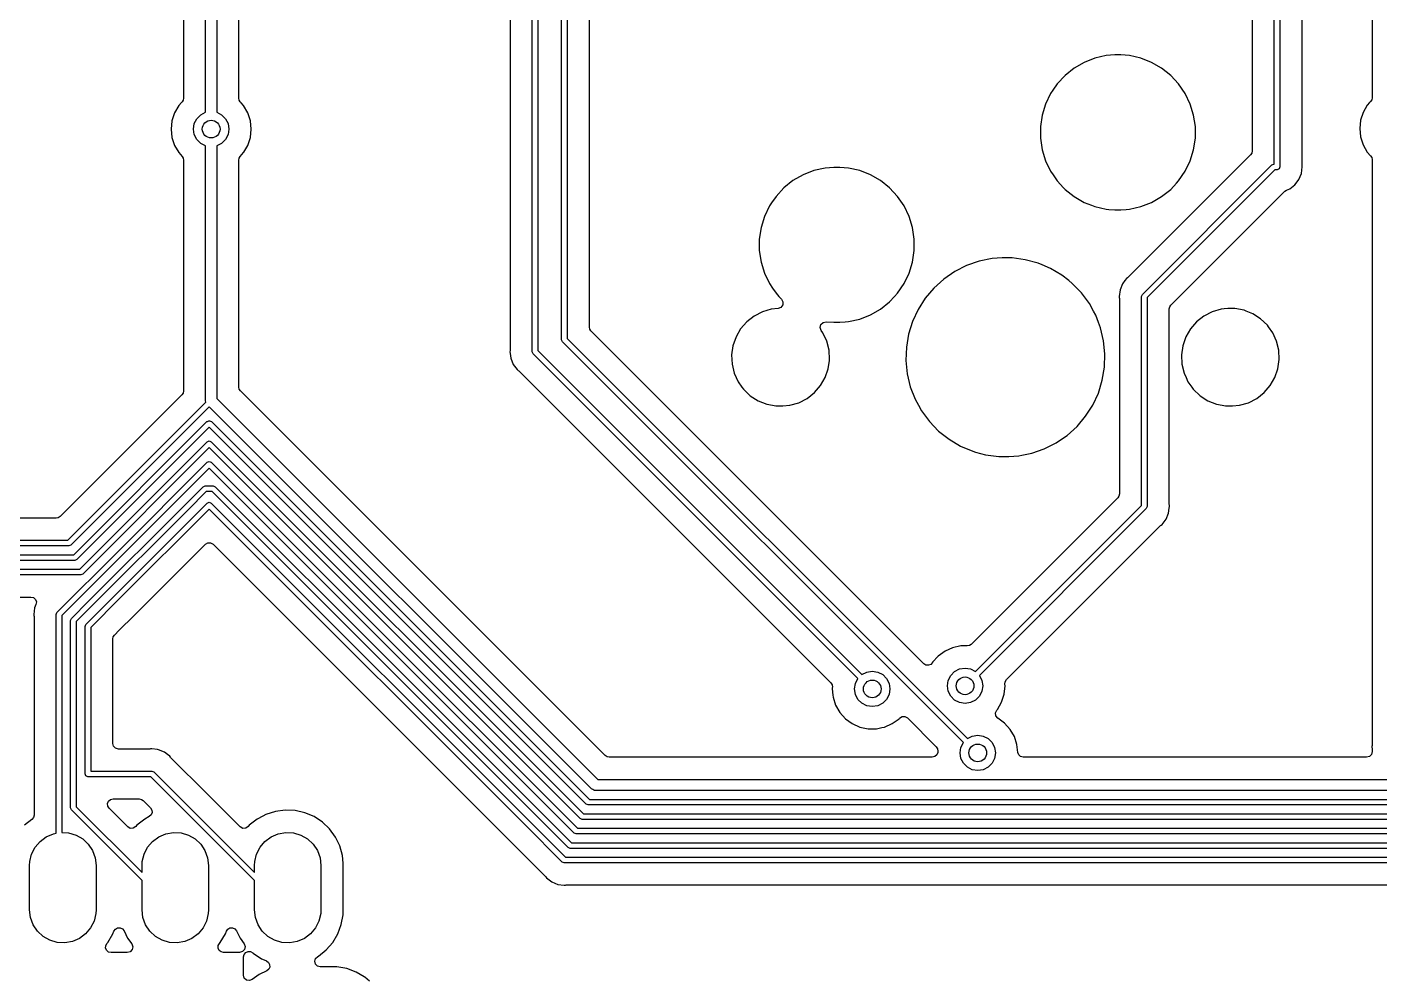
# Model space of a CAD drawing. Extents: x 30 to 259, y -142 to -25.
# Drawn here: x 45.76 to 76.32, y -105.77 to -84.21 of the extents above; entities that cross this region are included whole.
import ezdxf

# ---------------------------------------------------------------- set-up
doc = ezdxf.new("R2010")
doc.units = 0
doc.layers.add('BLACK', color=7, linetype='CONTINUOUS')

msp = doc.modelspace()

# ---------------------------------------------------------------- linework, layer by layer
at = {"layer": 'BLACK', "linetype": 'CONTINUOUS'}
for p, q in [((49.795, -86.1403), (49.795, -67.8097)), ((50.045, -67.8097), (50.045, -86.1403)), ((49.2945, -68.1287), (49.2945, -85.8213)), ((50.5455, -85.8213), (50.5455, -68.1287)), ((76.1445, -68.3587), (76.1445, -85.8113)), ((73.436, -77.8951), (73.436, -87.015)), ((73.9365, -87.3115), (73.9365, -77.85)), ((74.0635, -77.8763), (74.0635, -87.375)), ((74.564, -87.3299), (74.564, -78.135)), ((57.8365, -91.2785), (57.8365, -79.4824)), ((57.9635, -79.4824), (57.9635, -91.2522)), ((58.464, -86.7262), (58.464, -79.859)), ((57.173, -91.5526), (57.173, -83.3628)), ((57.3, -83.3365), (57.3, -91.5263)), ((56.6725, -83.525), (56.6725, -91.5075)), ((69.8851, -84.9176), (69.6409, -85.0134)), ((70.1409, -84.8592), (69.8851, -84.9176)), ((70.337, -84.8445), (70.1409, -84.8592)), ((70.468, -84.8445), (70.337, -84.8445)), ((70.337, -84.8445), (70.337, -84.8445)), ((70.6641, -84.8592), (70.468, -84.8445)), ((70.468, -84.8445), (70.468, -84.8445)), ((70.9199, -84.9176), (70.6641, -84.8592)), ((71.1641, -85.0134), (70.9199, -84.9176)), ((69.4136, -85.1446), (69.2085, -85.3082)), ((69.6409, -85.0134), (69.4136, -85.1446)), ((71.3914, -85.1446), (71.1641, -85.0134)), ((71.5965, -85.3082), (71.3914, -85.1446)), ((71.3914, -85.1446), (71.3914, -85.1446)), ((69.0301, -85.5005), (68.9357, -85.6389)), ((69.2085, -85.3082), (69.0301, -85.5005)), ((71.7749, -85.5005), (71.5965, -85.3082)), ((71.5965, -85.3082), (71.5965, -85.3082)), ((71.5965, -85.3082), (71.5965, -85.3082)), ((71.9227, -85.7173), (71.7749, -85.5005)), ((71.7749, -85.5005), (71.7749, -85.5005)), ((71.7749, -85.5005), (71.7749, -85.5005)), ((49.2863, -85.8658), (49.2627, -85.9043)), ((49.2945, -85.8213), (49.2863, -85.8658)), ((50.5537, -85.8658), (50.5455, -85.8213)), ((50.5773, -85.9043), (50.5537, -85.8658)), ((68.8823, -85.7173), (68.7684, -85.9537)), ((68.9357, -85.6389), (68.8823, -85.7173)), ((72.0366, -85.9537), (71.9227, -85.7173)), ((76.1363, -85.8558), (76.1127, -85.8943)), ((76.1445, -85.8113), (76.1363, -85.8558)), ((49.0928, -86.1517), (49.0343, -86.3317)), ((49.1875, -85.9878), (49.0928, -86.1517)), ((49.247, -85.9217), (49.1875, -85.9878)), ((49.2627, -85.9043), (49.247, -85.9217)), ((49.6849, -86.1964), (49.795, -86.1403)), ((50.045, -86.1403), (50.1551, -86.1964)), ((50.5995, -85.9289), (50.5773, -85.9043)), ((50.6525, -85.9878), (50.5995, -85.9289)), ((50.7472, -86.1517), (50.6525, -85.9878)), ((50.8057, -86.3317), (50.7472, -86.1517)), ((50.7472, -86.1517), (50.7472, -86.1517)), ((68.7684, -85.9537), (68.6911, -86.2044)), ((72.1139, -86.2044), (72.0366, -85.9537)), ((75.9428, -86.1417), (75.8843, -86.3217)), ((76.0375, -85.9778), (75.9428, -86.1417)), ((76.088, -85.9217), (76.0375, -85.9778)), ((76.1127, -85.8943), (76.088, -85.9217)), ((49.0343, -86.3317), (49.0145, -86.52)), ((49.52, -86.52), (49.5396, -86.3964)), ((49.5396, -86.3964), (49.5964, -86.2849)), ((49.5964, -86.2849), (49.6849, -86.1964)), ((50.1551, -86.1964), (50.2436, -86.2849)), ((50.2436, -86.2849), (50.3004, -86.3964)), ((50.3004, -86.3964), (50.32, -86.52)), ((50.8255, -86.52), (50.8057, -86.3317)), ((68.6911, -86.2044), (68.652, -86.4638)), ((68.652, -86.4638), (68.652, -86.7262)), ((72.153, -86.4638), (72.1139, -86.2044)), ((72.153, -86.7262), (72.153, -86.4638)), ((75.8843, -86.3217), (75.8645, -86.51)), ((49.0145, -86.52), (49.0343, -86.7083)), ((49.0343, -86.7083), (49.0928, -86.8883)), ((49.5396, -86.6436), (49.52, -86.52)), ((49.5964, -86.7551), (49.5396, -86.6436)), ((49.6849, -86.8436), (49.5964, -86.7551)), ((50.2436, -86.7551), (50.1551, -86.8436)), ((50.3004, -86.6436), (50.2436, -86.7551)), ((50.32, -86.52), (50.3004, -86.6436)), ((50.7751, -86.8023), (50.8057, -86.7083)), ((50.8057, -86.7083), (50.8255, -86.52)), ((58.464, -90.9935), (58.464, -86.7262)), ((68.652, -86.7262), (68.6911, -86.9856)), ((72.1139, -86.9856), (72.153, -86.7262)), ((75.8645, -86.51), (75.8843, -86.6983)), ((75.8843, -86.6983), (75.9428, -86.8783)), ((49.0928, -86.8883), (49.1875, -87.0522)), ((49.1875, -87.0522), (49.1875, -87.0522)), ((49.1875, -87.0522), (49.2627, -87.1357)), ((49.795, -86.8997), (49.6849, -86.8436)), ((49.795, -92.66), (49.795, -86.8997)), ((50.1551, -86.8436), (50.045, -86.8997)), ((50.045, -86.8997), (50.045, -92.6082)), ((50.5773, -87.1357), (50.6525, -87.0522)), ((50.6525, -87.0522), (50.6583, -87.0422)), ((50.6583, -87.0422), (50.7472, -86.8883)), ((50.7472, -86.8883), (50.7751, -86.8023)), ((68.6911, -86.9856), (68.7684, -87.2363)), ((72.0366, -87.2363), (72.1139, -86.9856)), ((73.4266, -87.0625), (73.3997, -87.1027)), ((73.436, -87.015), (73.4266, -87.0625)), ((75.9428, -86.8783), (76.0375, -87.0422)), ((76.0375, -87.0422), (76.0375, -87.0422)), ((76.0375, -87.0422), (76.1127, -87.1257)), ((49.2627, -87.1357), (49.2863, -87.1742)), ((49.2863, -87.1742), (49.2945, -87.2187)), ((49.2945, -87.2187), (49.2945, -92.4365)), ((50.5455, -87.2187), (50.5537, -87.1742)), ((50.5455, -92.3495), (50.5455, -87.2187)), ((50.5537, -87.1742), (50.5773, -87.1357)), ((63.7909, -87.3992), (63.5351, -87.4576)), ((63.987, -87.3845), (63.7909, -87.3992)), ((64.118, -87.3845), (63.987, -87.3845)), ((63.987, -87.3845), (63.987, -87.3845)), ((64.3141, -87.3992), (64.118, -87.3845)), ((64.118, -87.3845), (64.118, -87.3845)), ((64.5699, -87.4576), (64.3141, -87.3992)), ((68.7684, -87.2363), (68.8823, -87.4727)), ((73.3997, -87.1027), (70.6331, -89.8693)), ((70.9551, -90.2551), (73.8801, -87.3301)), ((71.9227, -87.4727), (72.0366, -87.2363)), ((73.8801, -87.3301), (73.925, -87.3115)), ((73.925, -87.3115), (73.9365, -87.3115)), ((74.0635, -87.375), (74.0449, -87.4199)), ((74.5495, -87.5222), (74.5689, -87.375)), ((74.5651, -87.3461), (74.564, -87.3299)), ((74.5689, -87.375), (74.5651, -87.3461)), ((76.1127, -87.1257), (76.1363, -87.1642)), ((76.1363, -87.1642), (76.1445, -87.2087)), ((76.1445, -87.2087), (76.1445, -100.447)), ((63.0636, -87.6846), (62.8585, -87.8482)), ((63.2909, -87.5534), (63.0636, -87.6846)), ((63.5351, -87.4576), (63.2909, -87.5534)), ((64.8141, -87.5534), (64.5699, -87.4576)), ((65.0414, -87.6846), (64.8141, -87.5534)), ((65.2465, -87.8482), (65.0414, -87.6846)), ((65.0414, -87.6846), (65.0414, -87.6846)), ((68.8823, -87.4727), (68.9373, -87.5534)), ((68.9373, -87.5534), (69.0301, -87.6895)), ((69.0301, -87.6895), (69.1773, -87.8482)), ((73.9513, -87.4385), (71.0635, -90.3263)), ((71.7268, -87.7413), (71.7749, -87.6895)), ((71.7749, -87.6895), (71.9227, -87.4727)), ((71.7749, -87.6895), (71.7749, -87.6895)), ((71.7749, -87.6895), (71.7749, -87.6895)), ((74, -87.4385), (73.9513, -87.4385)), ((74.0449, -87.4199), (74, -87.4385)), ((74.4298, -87.7413), (74.4927, -87.6594)), ((74.4927, -87.6594), (74.5495, -87.5222)), ((62.8585, -87.8482), (62.6801, -88.0405)), ((65.4249, -88.0405), (65.2465, -87.8482)), ((65.2465, -87.8482), (65.2465, -87.8482)), ((65.2465, -87.8482), (65.2465, -87.8482)), ((69.1773, -87.8482), (69.2085, -87.8818)), ((69.2085, -87.8818), (69.4136, -88.0454)), ((71.3914, -88.0454), (71.5965, -87.8818)), ((71.5965, -87.8818), (71.7268, -87.7413)), ((72.2283, -89.8693), (74.174, -87.9236)), ((74.174, -87.9236), (74.2142, -87.8967)), ((74.2142, -87.8967), (74.2844, -87.8677)), ((74.2844, -87.8677), (74.4022, -87.7772)), ((74.4022, -87.7772), (74.4298, -87.7413)), ((62.5323, -88.2573), (62.4184, -88.4937)), ((62.5796, -88.1879), (62.5323, -88.2573)), ((62.6801, -88.0405), (62.5796, -88.1879)), ((65.5727, -88.2573), (65.4249, -88.0405)), ((65.4249, -88.0405), (65.4249, -88.0405)), ((65.4249, -88.0405), (65.4249, -88.0405)), ((65.6866, -88.4937), (65.5727, -88.2573)), ((69.4136, -88.0454), (69.6409, -88.1766)), ((69.6409, -88.1766), (69.809, -88.2426)), ((69.809, -88.2426), (69.8465, -88.2573)), ((69.8465, -88.2573), (69.8851, -88.2724)), ((69.8851, -88.2724), (70.1409, -88.3308)), ((70.6641, -88.3308), (70.9199, -88.2724)), ((70.9199, -88.2724), (71.1641, -88.1766)), ((71.1641, -88.1766), (71.3914, -88.0454)), ((62.4184, -88.4937), (62.3411, -88.7444)), ((65.7639, -88.7444), (65.6866, -88.4937)), ((70.1409, -88.3308), (70.1969, -88.335)), ((70.1969, -88.335), (70.337, -88.3455)), ((70.337, -88.3455), (70.337, -88.3455)), ((70.337, -88.3455), (70.468, -88.3455)), ((70.468, -88.3455), (70.5906, -88.3363)), ((70.468, -88.3455), (70.468, -88.3455)), ((70.5906, -88.3363), (70.6641, -88.3308)), ((62.3411, -88.7444), (62.302, -89.0038)), ((65.803, -89.0038), (65.7639, -88.7444)), ((62.302, -89.0038), (62.302, -89.2662)), ((65.803, -89.2662), (65.803, -89.0038)), ((62.302, -89.2662), (62.3411, -89.5256)), ((62.3411, -89.5256), (62.4184, -89.7763)), ((65.6866, -89.7763), (65.7639, -89.5256)), ((65.7639, -89.5256), (65.803, -89.2662)), ((67.2682, -89.5055), (66.9843, -89.6041)), ((67.5627, -89.4456), (67.2682, -89.5055)), ((67.7875, -89.4306), (67.5627, -89.4456)), ((68.0127, -89.4306), (67.7875, -89.4306)), ((67.7875, -89.4306), (67.7875, -89.4306)), ((68.3106, -89.4707), (68.0127, -89.4306)), ((68.6004, -89.55), (68.3106, -89.4707)), ((68.3106, -89.4707), (68.3106, -89.4707)), ((68.3106, -89.4707), (68.3106, -89.4707)), ((62.4184, -89.7763), (62.5323, -90.0127)), ((65.5727, -90.0127), (65.6866, -89.7763)), ((66.7162, -89.7396), (66.4684, -89.9097)), ((66.9843, -89.6041), (66.7162, -89.7396)), ((68.6959, -89.5906), (68.6004, -89.55)), ((68.877, -89.6673), (68.6959, -89.5906)), ((69.0063, -89.7439), (68.877, -89.6673)), ((69.1356, -89.8205), (69.0063, -89.7439)), ((69.2914, -89.9436), (69.1356, -89.8205)), ((62.5323, -90.0127), (62.5994, -90.1112)), ((62.5994, -90.1112), (62.6801, -90.2295)), ((65.4249, -90.2295), (65.5727, -90.0127)), ((66.2456, -90.1112), (66.0516, -90.3407)), ((66.4684, -89.9097), (66.2456, -90.1112)), ((69.3714, -90.0067), (69.2914, -89.9436)), ((69.5803, -90.2227), (69.3714, -90.0067)), ((70.4505, -90.1528), (70.4311, -90.3)), ((70.5073, -90.0156), (70.4505, -90.1528)), ((70.5626, -89.9436), (70.5073, -90.0156)), ((70.5977, -89.8978), (70.5626, -89.9436)), ((70.5626, -89.9436), (70.5626, -89.9436)), ((70.6209, -89.88), (70.5977, -89.8978)), ((70.6331, -89.8693), (70.6209, -89.88)), ((71.6003, -90.4973), (72.2283, -89.8693)), ((62.6801, -90.2295), (62.7455, -90.3)), ((62.7455, -90.3), (62.8068, -90.366)), ((62.8068, -90.366), (62.8376, -90.4267)), ((62.8376, -90.4267), (62.8318, -90.4945)), ((65.0414, -90.5854), (65.2465, -90.4218)), ((65.2465, -90.4218), (65.3595, -90.3)), ((65.3595, -90.3), (65.4249, -90.2295)), ((65.4249, -90.2295), (65.4249, -90.2295)), ((65.4249, -90.2295), (65.4249, -90.2295)), ((66.0516, -90.3407), (65.8899, -90.594)), ((69.7585, -90.4646), (69.5803, -90.2227)), ((70.4311, -90.3), (70.4349, -90.3289)), ((70.4349, -90.3289), (70.436, -90.3451)), ((70.436, -90.3451), (70.436, -94.765)), ((70.9365, -90.3), (70.9551, -90.2551)), ((70.9365, -95.0237), (70.9365, -90.3)), ((70.9551, -90.2551), (70.9551, -90.2551)), ((71.0635, -90.3263), (71.0635, -95.05)), ((62.1843, -90.7442), (62.019, -90.8743)), ((62.3713, -90.6478), (62.1843, -90.7442)), ((62.5731, -90.5886), (62.3713, -90.6478)), ((62.7277, -90.5738), (62.5731, -90.5886)), ((62.791, -90.549), (62.7277, -90.5738)), ((62.8318, -90.4945), (62.791, -90.549)), ((64.5699, -90.8124), (64.8141, -90.7166)), ((64.8141, -90.7166), (65.0414, -90.5854)), ((65.8899, -90.594), (65.7634, -90.8665)), ((69.8529, -90.6369), (69.7585, -90.4646)), ((69.9029, -90.7281), (69.8529, -90.6369)), ((69.964, -90.8868), (69.9029, -90.7281)), ((71.564, -90.585), (71.5734, -90.5375)), ((71.564, -91.6224), (71.564, -90.585)), ((71.5734, -90.5375), (71.6003, -90.4973)), ((72.3443, -90.7442), (72.179, -90.8743)), ((72.5313, -90.6478), (72.3443, -90.7442)), ((72.7331, -90.5886), (72.5313, -90.6478)), ((72.8029, -90.5819), (72.7331, -90.5886)), ((72.89, -90.5736), (72.8029, -90.5819)), ((73.0477, -90.5736), (72.89, -90.5736)), ((73.2542, -90.6134), (73.0477, -90.5736)), ((73.0477, -90.5736), (73.0477, -90.5736)), ((73.3031, -90.633), (73.2542, -90.6134)), ((73.2542, -90.6134), (73.2542, -90.6134)), ((73.2542, -90.6134), (73.2542, -90.6134)), ((73.4495, -90.6916), (73.3031, -90.633)), ((73.6264, -90.8053), (73.4495, -90.6916)), ((58.4734, -91.041), (58.464, -90.9935)), ((58.5003, -91.0812), (58.4734, -91.041)), ((61.8812, -91.0332), (61.7761, -91.2154)), ((62.019, -90.8743), (61.8812, -91.0332)), ((63.6796, -91.0026), (63.6954, -90.9352)), ((63.7024, -91.068), (63.6796, -91.0026)), ((63.6954, -90.9352), (63.7449, -90.8868)), ((63.7407, -91.1218), (63.7024, -91.068)), ((63.7449, -90.8868), (63.8127, -90.8724)), ((63.8127, -90.8724), (63.987, -90.8855)), ((63.987, -90.8855), (63.987, -90.8855)), ((63.987, -90.8855), (64.118, -90.8855)), ((64.118, -90.8855), (64.2406, -90.8763)), ((64.118, -90.8855), (64.118, -90.8855)), ((64.2406, -90.8763), (64.3141, -90.8708)), ((64.3141, -90.8708), (64.5699, -90.8124)), ((65.7634, -90.8665), (65.6744, -91.1535)), ((70.0109, -91.0086), (69.964, -90.8868)), ((70.0806, -91.3009), (70.0109, -91.0086)), ((72.0412, -91.0332), (71.9361, -91.2154)), ((72.179, -90.8743), (72.0412, -91.0332)), ((73.7787, -90.9505), (73.6264, -90.8053)), ((73.6264, -90.8053), (73.6264, -90.8053)), ((73.6264, -90.8053), (73.6264, -90.8053)), ((73.8067, -90.9898), (73.7787, -90.9505)), ((73.9007, -91.1218), (73.8067, -90.9898)), ((57.8551, -91.3234), (57.8365, -91.2785)), ((66.913, -100.381), (57.8551, -91.3234)), ((57.9635, -91.2522), (67.0028, -100.291)), ((59.0415, -91.6224), (58.5003, -91.0812)), ((61.7761, -91.2154), (61.7073, -91.4142)), ((63.8281, -91.3131), (63.7407, -91.1218)), ((63.7407, -91.1218), (63.7407, -91.1218)), ((63.7407, -91.1218), (63.7407, -91.1218)), ((63.8776, -91.5175), (63.8281, -91.3131)), ((65.6744, -91.1535), (65.6244, -91.4498)), ((70.1107, -91.5998), (70.0806, -91.3009)), ((71.9361, -91.2154), (71.8673, -91.4142)), ((73.9881, -91.3131), (73.9007, -91.1218)), ((73.9007, -91.1218), (73.9007, -91.1218)), ((73.9007, -91.1218), (73.9007, -91.1218)), ((74.0376, -91.5175), (73.9881, -91.3131)), ((56.6714, -91.5237), (56.6676, -91.5526)), ((56.6676, -91.5526), (56.6725, -91.5896)), ((56.6725, -91.5075), (56.6714, -91.5237)), ((56.6725, -91.5896), (56.687, -91.6999)), ((57.1916, -91.5975), (57.173, -91.5526)), ((64.5304, -98.9363), (57.1916, -91.5975)), ((57.3, -91.5263), (64.6202, -98.8465)), ((66.0188, -98.5997), (59.0415, -91.6224)), ((61.7073, -91.4142), (61.6773, -91.6224)), ((61.6773, -91.6224), (61.6874, -91.8325)), ((61.6773, -91.6224), (61.6773, -91.6224)), ((63.8877, -91.7276), (63.8776, -91.5175)), ((65.6244, -91.4498), (65.6143, -91.7502)), ((70.1006, -91.9002), (70.1107, -91.5998)), ((71.564, -95.0049), (71.564, -91.6224)), ((71.8673, -91.4142), (71.8373, -91.6224)), ((71.8373, -91.6224), (71.8474, -91.8325)), ((71.8373, -91.6224), (71.8373, -91.6224)), ((74.0477, -91.7276), (74.0376, -91.5175)), ((56.687, -91.6999), (56.7438, -91.8371)), ((56.7438, -91.8371), (56.8342, -91.9549)), ((56.8342, -91.9549), (56.8574, -91.9726)), ((56.8574, -91.9726), (56.8696, -91.9833)), ((56.8696, -91.9833), (60.3943, -95.5081)), ((61.6874, -91.8325), (61.7369, -92.0369)), ((63.7889, -92.1346), (63.8577, -91.9358)), ((63.8577, -91.9358), (63.8844, -91.7502)), ((63.8844, -91.7502), (63.8877, -91.7276)), ((65.6143, -91.7502), (65.6444, -92.0491)), ((70.0506, -92.1965), (70.1006, -91.9002)), ((71.8474, -91.8325), (71.8969, -92.0369)), ((73.9489, -92.1346), (74.0177, -91.9358)), ((74.0177, -91.9358), (74.0477, -91.7276)), ((61.7369, -92.0369), (61.7816, -92.1346)), ((61.7816, -92.1346), (61.8243, -92.2282)), ((61.8243, -92.2282), (61.9107, -92.3495)), ((63.6838, -92.3168), (63.7889, -92.1346)), ((65.6444, -92.0491), (65.7141, -92.3414)), ((69.9616, -92.4835), (70.0506, -92.1965)), ((71.8969, -92.0369), (71.9416, -92.1346)), ((71.9416, -92.1346), (71.9843, -92.2282)), ((71.9843, -92.2282), (72.0707, -92.3495)), ((73.8438, -92.3168), (73.9489, -92.1346)), ((49.2582, -92.5242), (46.5077, -95.2747)), ((49.2851, -92.484), (49.2582, -92.5242)), ((49.2945, -92.4365), (49.2851, -92.484)), ((50.5549, -92.397), (50.5455, -92.3495)), ((50.5818, -92.4372), (50.5549, -92.397)), ((58.8228, -100.678), (50.5818, -92.4372)), ((61.9107, -92.3495), (61.9463, -92.3995)), ((61.9463, -92.3995), (62.0986, -92.5447)), ((62.0986, -92.5447), (62.0986, -92.5447)), ((62.0986, -92.5447), (62.0986, -92.5447)), ((62.0986, -92.5447), (62.2755, -92.6584)), ((63.3807, -92.6058), (63.546, -92.4757)), ((63.546, -92.4757), (63.6838, -92.3168)), ((65.7141, -92.3414), (65.8221, -92.6219)), ((69.8351, -92.756), (69.9616, -92.4835)), ((72.0707, -92.3495), (72.1063, -92.3995)), ((72.1063, -92.3995), (72.2586, -92.5447)), ((72.2586, -92.5447), (72.2586, -92.5447)), ((72.2586, -92.5447), (72.2586, -92.5447)), ((72.2586, -92.5447), (72.4355, -92.6584)), ((73.5407, -92.6058), (73.706, -92.4757)), ((73.706, -92.4757), (73.8438, -92.3168)), ((46.6787, -95.8115), (49.803, -92.6872)), ((49.8765, -92.7933), (46.7499, -95.9199)), ((49.803, -92.6872), (49.795, -92.66)), ((58.5116, -101.428), (49.8765, -92.7933)), ((50.045, -92.6082), (58.6518, -101.215)), ((62.2755, -92.6584), (62.2755, -92.6584)), ((62.2755, -92.6584), (62.4708, -92.7366)), ((62.4708, -92.7366), (62.5996, -92.7614)), ((62.5996, -92.7614), (62.6773, -92.7764)), ((62.6773, -92.7764), (62.6773, -92.7764)), ((62.6773, -92.7764), (62.835, -92.7764)), ((62.835, -92.7764), (62.9919, -92.7614)), ((62.835, -92.7764), (62.835, -92.7764)), ((62.9919, -92.7614), (63.1937, -92.7022)), ((63.1937, -92.7022), (63.3807, -92.6058)), ((65.8221, -92.6219), (65.8985, -92.7614)), ((65.8985, -92.7614), (65.9665, -92.8854)), ((65.9665, -92.8854), (66.1447, -93.1273)), ((69.6734, -93.0093), (69.8351, -92.756)), ((72.4355, -92.6584), (72.4355, -92.6584)), ((72.4355, -92.6584), (72.6308, -92.7366)), ((72.6308, -92.7366), (72.7596, -92.7614)), ((72.7596, -92.7614), (72.8373, -92.7764)), ((72.8373, -92.7764), (72.8373, -92.7764)), ((72.8373, -92.7764), (72.995, -92.7764)), ((72.995, -92.7764), (73.1519, -92.7614)), ((72.995, -92.7764), (72.995, -92.7764)), ((73.1519, -92.7614), (73.3537, -92.7022)), ((73.3537, -92.7022), (73.5407, -92.6058)), ((46.8141, -96.1385), (49.8225, -93.1301)), ((49.8225, -93.1301), (49.8357, -93.1247)), ((49.8357, -93.1247), (49.8674, -93.1115)), ((49.8674, -93.1115), (49.8856, -93.1115)), ((49.8856, -93.1115), (49.9305, -93.1301)), ((49.9305, -93.1301), (58.4654, -101.665)), ((66.1447, -93.1273), (66.3536, -93.3433)), ((69.4794, -93.2388), (69.6734, -93.0093)), ((49.8765, -93.2557), (46.8853, -96.2469)), ((58.3942, -101.773), (49.8765, -93.2557)), ((66.3536, -93.3433), (66.5894, -93.5295)), ((69.1267, -93.5295), (69.2566, -93.4403)), ((69.2566, -93.4403), (69.4794, -93.2388)), ((46.9496, -96.4655), (49.8316, -93.5835)), ((49.8765, -93.7182), (47.0208, -96.5739)), ((49.8316, -93.5835), (49.8765, -93.5649)), ((49.8765, -93.5649), (49.9214, -93.5835)), ((58.2587, -102.1), (49.8765, -93.7182)), ((49.9214, -93.5835), (58.3299, -101.992)), ((66.5894, -93.5295), (66.848, -93.6827)), ((66.848, -93.6827), (67.1246, -93.8)), ((67.1246, -93.8), (67.1246, -93.8)), ((67.1246, -93.8), (67.1246, -93.8)), ((67.1246, -93.8), (67.1885, -93.8175)), ((67.1885, -93.8175), (67.4144, -93.8793)), ((68.4568, -93.8445), (68.7407, -93.7459)), ((68.7407, -93.7459), (68.8747, -93.6782)), ((68.8747, -93.6782), (69.0088, -93.6104)), ((69.0088, -93.6104), (69.1267, -93.5295)), ((47.8088, -96.0688), (49.8316, -94.0459)), ((49.8316, -94.0459), (49.8765, -94.0273)), ((49.8316, -94.0459), (49.8316, -94.0459)), ((49.8765, -94.0273), (49.9214, -94.0459)), ((49.9214, -94.0459), (53.3757, -97.5003)), ((67.4144, -93.8793), (67.7123, -93.9194)), ((67.7123, -93.9194), (67.9375, -93.9194)), ((67.9375, -93.9194), (68.1623, -93.9044)), ((67.9375, -93.9194), (67.9375, -93.9194)), ((68.1623, -93.9044), (68.2359, -93.8894)), ((68.2359, -93.8894), (68.4568, -93.8445)), ((49.8765, -94.1806), (47.8986, -96.1586)), ((53.2859, -97.5901), (49.8765, -94.1806)), ((49.31, -95.03), (49.7391, -94.6009)), ((49.8103, -94.7093), (49.3998, -95.1198)), ((49.7391, -94.6009), (49.784, -94.5823)), ((49.784, -94.5823), (49.969, -94.5823)), ((49.9427, -94.7093), (49.8103, -94.7093)), ((54.0707, -98.8373), (49.9427, -94.7093)), ((49.969, -94.5823), (50.0139, -94.6009)), ((50.0139, -94.6009), (54.1605, -98.7475)), ((47.151, -97.189), (49.31, -95.03)), ((47.7632, -97.0392), (49.8316, -94.9708)), ((49.31, -95.03), (49.31, -95.03)), ((49.8316, -94.9708), (49.8448, -94.9654)), ((49.8448, -94.9654), (49.8765, -94.9522)), ((49.8765, -94.9522), (49.9214, -94.9708)), ((49.9214, -94.9708), (50.5003, -95.5497)), ((70.3997, -94.8527), (67.0892, -98.1632)), ((67.1842, -98.776), (70.9365, -95.0237)), ((70.4266, -94.8125), (70.3997, -94.8527)), ((70.436, -94.765), (70.4266, -94.8125)), ((71.5651, -95.0211), (71.564, -95.0049)), ((71.5689, -95.05), (71.5651, -95.0211)), ((46.42, -95.311), (40.8451, -95.311)), ((46.4675, -95.3016), (46.42, -95.311)), ((46.5077, -95.2747), (46.4675, -95.3016)), ((49.3998, -95.1198), (47.2408, -97.2788)), ((49.8765, -95.1055), (47.853, -97.129)), ((50.4105, -95.6395), (49.8765, -95.1055)), ((71.0449, -95.0949), (67.274, -98.8658)), ((71.0635, -95.05), (71.0449, -95.0949)), ((71.4022, -95.4522), (71.4927, -95.3344)), ((71.4927, -95.3344), (71.5495, -95.1972)), ((71.5495, -95.1972), (71.564, -95.087)), ((71.564, -95.087), (71.5689, -95.05)), ((57.0145, -102.244), (50.4105, -95.6395)), ((50.5003, -95.5497), (57.1043, -102.154)), ((60.3943, -95.5081), (63.9174, -99.0312)), ((67.887, -98.9606), (71.3669, -95.4807)), ((71.3669, -95.4807), (71.3791, -95.47)), ((71.3791, -95.47), (71.4022, -95.4522)), ((40.8, -95.8115), (46.6787, -95.8115)), ((46.705, -95.9385), (40.8263, -95.9385)), ((46.7499, -95.9199), (46.705, -95.9385)), ((48.5772, -97.1127), (49.7888, -95.901)), ((49.7888, -95.901), (49.8444, -95.8689)), ((49.8444, -95.8689), (49.9086, -95.8689)), ((49.9086, -95.8689), (49.9642, -95.901)), ((49.9642, -95.901), (50.0304, -95.9673)), ((40.9354, -96.1385), (46.8141, -96.1385)), ((46.8404, -96.2655), (40.9618, -96.2655)), ((46.4371, -97.4404), (47.8088, -96.0688)), ((47.8986, -96.1586), (46.5455, -97.5116)), ((46.8853, -96.2469), (46.8404, -96.2655)), ((47.8088, -96.0688), (47.8088, -96.0688)), ((50.0304, -95.9673), (56.6296, -102.566)), ((41.0709, -96.4655), (46.9496, -96.4655)), ((46.9759, -96.5925), (41.0972, -96.5925)), ((47.0208, -96.5739), (46.9759, -96.5925)), ((41.3559, -97.093), (45.8485, -97.093)), ((45.8485, -97.093), (45.9069, -97.1076)), ((45.9069, -97.1076), (45.9516, -97.1481)), ((45.9516, -97.1481), (45.9719, -97.2048)), ((47.0911, -97.7113), (47.7632, -97.0392)), ((47.853, -97.129), (47.1995, -97.7825)), ((47.7632, -97.0392), (47.7632, -97.0392)), ((48.1746, -97.5153), (48.5772, -97.1127)), ((45.9325, -97.3381), (45.9131, -97.4853)), ((45.9131, -97.4853), (45.9169, -97.5143)), ((45.963, -97.2645), (45.9325, -97.3381)), ((45.9719, -97.2048), (45.963, -97.2645)), ((46.4185, -97.4853), (46.4371, -97.4404)), ((46.4185, -101.854), (46.4185, -97.4853)), ((46.4371, -97.4404), (46.4371, -97.4404)), ((46.7641, -97.5759), (47.151, -97.189)), ((47.2408, -97.2788), (46.8725, -97.6471)), ((47.151, -97.189), (47.151, -97.189)), ((47.2408, -97.2788), (47.2408, -97.2788)), ((45.9169, -97.5143), (45.918, -97.5304)), ((45.918, -97.5304), (45.918, -102.021)), ((46.5455, -97.5116), (46.5455, -101.854)), ((46.7455, -97.6208), (46.7641, -97.5759)), ((46.7455, -99.568), (46.7455, -97.6208)), ((46.7641, -97.5759), (46.7641, -97.5759)), ((46.8725, -97.6471), (46.8725, -99.568)), ((47.0725, -97.7562), (47.0911, -97.7113)), ((47.0725, -101.092), (47.0725, -97.7562)), ((47.0911, -97.7113), (47.0911, -97.7113)), ((47.1995, -97.7825), (47.1995, -101.028)), ((47.8448, -97.8451), (48.1746, -97.5153)), ((48.1746, -97.5153), (48.1746, -97.5153)), ((58.1233, -102.427), (53.2859, -97.5901)), ((53.2859, -97.5901), (53.2859, -97.5901)), ((53.3757, -97.5003), (53.3757, -97.5003)), ((53.3757, -97.5003), (58.1945, -102.319)), ((47.7, -98.0412), (47.7094, -97.9938)), ((47.7, -100.404), (47.7, -98.0412)), ((47.7094, -97.9938), (47.7363, -97.9535)), ((47.7363, -97.9535), (47.8448, -97.8451)), ((66.4973, -98.3158), (66.3441, -98.4271)), ((66.6702, -98.2389), (66.4973, -98.3158)), ((66.8554, -98.1995), (66.6702, -98.2389)), ((67.0015, -98.1995), (66.8554, -98.1995)), ((67.049, -98.1901), (67.0015, -98.1995)), ((67.0892, -98.1632), (67.049, -98.1901)), ((66.0666, -98.6294), (66.0188, -98.5997)), ((66.1227, -98.6349), (66.0666, -98.6294)), ((66.1754, -98.6151), (66.1227, -98.6349)), ((66.2139, -98.574), (66.1754, -98.6151)), ((66.2175, -98.5678), (66.2139, -98.574)), ((66.3441, -98.4271), (66.2175, -98.5678)), ((66.8264, -98.7196), (66.95, -98.7)), ((66.95, -98.7), (67.0736, -98.7196)), ((57.9878, -102.754), (54.0707, -98.8373)), ((54.1605, -98.7475), (58.059, -102.646)), ((64.474, -99.047), (64.5304, -98.9363)), ((64.6202, -98.8465), (64.7308, -98.7901)), ((64.7308, -98.7901), (64.8544, -98.7706)), ((64.8544, -98.7706), (64.978, -98.7901)), ((64.978, -98.7901), (65.0896, -98.847)), ((65.0896, -98.847), (65.178, -98.9354)), ((65.178, -98.9354), (65.2349, -99.047)), ((66.55, -99.1), (66.5696, -98.9764)), ((66.5696, -98.9764), (66.6264, -98.8649)), ((66.6264, -98.8649), (66.7149, -98.7764)), ((66.7149, -98.7764), (66.8264, -98.7196)), ((67.0736, -98.7196), (67.1842, -98.776)), ((67.274, -98.8658), (67.3304, -98.9764)), ((67.3304, -98.9764), (67.35, -99.1)), ((67.8514, -99.0612), (67.8578, -99.0069)), ((67.8578, -99.0069), (67.887, -98.9606)), ((63.9174, -99.0312), (63.9466, -99.0774)), ((63.9466, -99.0774), (63.9531, -99.1318)), ((63.9515, -99.147), (63.949, -99.1706)), ((63.949, -99.1706), (63.9638, -99.3118)), ((63.9531, -99.1318), (63.9515, -99.147)), ((63.9638, -99.3118), (63.9688, -99.3588)), ((64.4544, -99.1706), (64.474, -99.047)), ((64.474, -99.2942), (64.4544, -99.1706)), ((64.5308, -99.4057), (64.474, -99.2942)), ((65.2349, -99.2942), (65.178, -99.4057)), ((65.2349, -99.047), (65.2544, -99.1706)), ((65.2544, -99.1706), (65.2349, -99.2942)), ((66.5696, -99.2236), (66.55, -99.1)), ((66.6264, -99.3351), (66.5696, -99.2236)), ((67.3304, -99.2236), (67.2736, -99.3351)), ((67.35, -99.1), (67.3304, -99.2236)), ((67.7772, -99.4683), (67.8357, -99.2883)), ((67.8357, -99.2883), (67.8555, -99.1)), ((67.8555, -99.1), (67.8514, -99.0612)), ((46.7455, -101.859), (46.7455, -99.568)), ((46.8725, -99.568), (46.8725, -101.833)), ((63.9688, -99.3588), (64.0273, -99.5388)), ((64.0273, -99.5388), (64.1219, -99.7028)), ((64.6193, -99.4942), (64.5308, -99.4057)), ((64.7308, -99.551), (64.6193, -99.4942)), ((64.8544, -99.5706), (64.7308, -99.551)), ((64.978, -99.551), (64.8544, -99.5706)), ((65.0896, -99.4942), (64.978, -99.551)), ((65.178, -99.4057), (65.0896, -99.4942)), ((66.7149, -99.4236), (66.6264, -99.3351)), ((66.8264, -99.4804), (66.7149, -99.4236)), ((66.95, -99.5), (66.8264, -99.4804)), ((67.0736, -99.4804), (66.95, -99.5)), ((67.1851, -99.4236), (67.0736, -99.4804)), ((67.2736, -99.3351), (67.1851, -99.4236)), ((67.6825, -99.6322), (67.7772, -99.4683)), ((67.7772, -99.4683), (67.7772, -99.4683)), ((64.1219, -99.7028), (64.2486, -99.8435)), ((64.2486, -99.8435), (64.4017, -99.9547)), ((65.3072, -99.9547), (65.4603, -99.8434)), ((65.4603, -99.8434), (65.471, -99.8316)), ((65.471, -99.8316), (65.5269, -99.796)), ((65.5269, -99.796), (65.5931, -99.7943)), ((65.5931, -99.7943), (65.6508, -99.8269)), ((65.6508, -99.8269), (66.3, -100.476)), ((67.6392, -99.7085), (67.6691, -99.6471)), ((67.6463, -99.7765), (67.6392, -99.7085)), ((67.6884, -99.8304), (67.6463, -99.7765)), ((67.6691, -99.6471), (67.6825, -99.6322)), ((67.8429, -99.9426), (67.6884, -99.8304)), ((64.4017, -99.9547), (64.5746, -100.032)), ((64.5746, -100.032), (64.7598, -100.071)), ((64.7598, -100.071), (64.7598, -100.071)), ((64.7598, -100.071), (64.9491, -100.071)), ((64.9491, -100.071), (65.0725, -100.045)), ((64.9491, -100.071), (64.9491, -100.071)), ((65.0725, -100.045), (65.1342, -100.032)), ((65.1342, -100.032), (65.3072, -99.9547)), ((67.0028, -100.291), (67.1134, -100.235)), ((67.1134, -100.235), (67.237, -100.215)), ((67.237, -100.215), (67.3606, -100.235)), ((67.3606, -100.235), (67.4721, -100.292)), ((67.9695, -100.083), (67.8429, -99.9426)), ((68.0642, -100.247), (67.9695, -100.083)), ((47.7166, -100.466), (47.7, -100.404)), ((47.762, -100.511), (47.7166, -100.466)), ((47.824, -100.528), (47.762, -100.511)), ((48.5369, -100.528), (47.824, -100.528)), ((48.5531, -100.527), (48.5369, -100.528)), ((48.5565, -100.526), (48.5531, -100.527)), ((48.582, -100.523), (48.5565, -100.526)), ((48.7058, -100.539), (48.582, -100.523)), ((48.7292, -100.543), (48.7058, -100.539)), ((48.8664, -100.599), (48.7292, -100.543)), ((66.3, -100.476), (66.3292, -100.522)), ((66.3292, -100.522), (66.3356, -100.577)), ((66.837, -100.615), (66.8566, -100.492)), ((66.8566, -100.492), (66.913, -100.381)), ((67.4721, -100.292), (67.5606, -100.38)), ((67.5606, -100.38), (67.6174, -100.492)), ((67.6174, -100.492), (67.637, -100.615)), ((68.0644, -100.248), (68.0642, -100.247)), ((68.1227, -100.427), (68.0644, -100.248)), ((68.1412, -100.603), (68.1227, -100.427)), ((76.1445, -100.447), (76.1422, -100.468)), ((76.1422, -100.468), (76.1444, -100.538)), ((76.1444, -100.538), (76.1445, -100.542)), ((76.1445, -100.542), (76.1445, -100.569)), ((48.9342, -100.651), (48.8664, -100.599)), ((48.9842, -100.69), (48.9342, -100.651)), ((49.002, -100.713), (48.9842, -100.69)), ((49.0127, -100.725), (49.002, -100.713)), ((49.8316, -101.544), (49.0127, -100.725)), ((58.863, -100.705), (58.8228, -100.678)), ((58.9105, -100.715), (58.863, -100.705)), ((66.2095, -100.715), (58.9105, -100.715)), ((66.2677, -100.7), (66.2095, -100.715)), ((66.3123, -100.66), (66.2677, -100.7)), ((66.3328, -100.603), (66.3123, -100.66)), ((66.3356, -100.577), (66.3328, -100.603)), ((66.8566, -100.739), (66.837, -100.615)), ((66.9134, -100.851), (66.8566, -100.739)), ((67.0019, -100.939), (66.9134, -100.851)), ((67.5606, -100.851), (67.4721, -100.939)), ((67.6174, -100.739), (67.5606, -100.851)), ((67.637, -100.615), (67.6174, -100.739)), ((68.1617, -100.66), (68.1412, -100.603)), ((68.2063, -100.7), (68.1617, -100.66)), ((68.2645, -100.715), (68.2063, -100.7)), ((76.022, -100.715), (68.2645, -100.715)), ((76.0852, -100.697), (76.022, -100.715)), ((76.1307, -100.65), (76.0852, -100.697)), ((76.146, -100.587), (76.1307, -100.65)), ((76.1445, -100.569), (76.145, -100.573)), ((76.145, -100.573), (76.1459, -100.585)), ((76.1459, -100.585), (76.146, -100.587)), ((47.0911, -101.137), (47.0725, -101.092)), ((47.136, -101.155), (47.0911, -101.137)), ((48.5557, -101.155), (47.136, -101.155)), ((47.1995, -101.028), (48.582, -101.028)), ((50.9, -103.5), (48.5557, -101.155)), ((48.582, -101.028), (48.6269, -101.047)), ((48.6269, -101.047), (50.9, -103.32)), ((67.1134, -100.996), (67.0019, -100.939)), ((67.237, -101.015), (67.1134, -100.996)), ((67.3606, -100.996), (67.237, -101.015)), ((67.4721, -100.939), (67.3606, -100.996)), ((58.5388, -101.443), (58.5116, -101.428)), ((58.5648, -101.46), (58.5388, -101.443)), ((58.571, -101.461), (58.5648, -101.46)), ((58.5734, -101.462), (58.571, -101.461)), ((58.5779, -101.462), (58.5734, -101.462)), ((58.6, -101.465), (58.5779, -101.462)), ((58.6518, -101.215), (83.3182, -101.215)), ((47.5805, -101.761), (47.6027, -101.707)), ((47.585, -101.818), (47.5805, -101.761)), ((47.6027, -101.707), (47.6467, -101.67)), ((47.6467, -101.67), (47.703, -101.656)), ((47.703, -101.656), (48.297, -101.656)), ((48.297, -101.656), (48.3445, -101.665)), ((48.3445, -101.665), (48.3847, -101.692)), ((48.3847, -101.692), (48.5515, -101.859)), ((50.5756, -102.288), (49.8316, -101.544)), ((58.4654, -101.665), (81.9302, -101.665)), ((83.325, -101.465), (58.6, -101.465)), ((45.918, -102.021), (45.9057, -102.075)), ((46.4185, -102.43), (46.4185, -101.854)), ((46.5455, -101.854), (46.5455, -102.412)), ((46.7641, -101.904), (46.7455, -101.859)), ((48.36, -103.5), (46.7641, -101.904)), ((46.8725, -101.833), (48.36, -103.32)), ((47.6153, -101.868), (47.585, -101.818)), ((48.0356, -102.288), (47.6153, -101.868)), ((48.5226, -102.056), (48.4183, -102.112)), ((48.5654, -102.018), (48.5226, -102.056)), ((48.5515, -101.859), (48.5816, -101.908)), ((48.5865, -101.965), (48.5654, -102.018)), ((48.5816, -101.908), (48.5865, -101.965)), ((51.086, -102.043), (50.9583, -102.112)), ((51.1565, -102.005), (51.086, -102.043)), ((51.3706, -101.936), (51.1565, -102.005)), ((51.5937, -101.906), (51.3706, -101.936)), ((51.8185, -101.916), (51.5937, -101.906)), ((52.038, -101.966), (51.8185, -101.916)), ((52.245, -102.054), (52.038, -101.966)), ((52.4328, -102.178), (52.245, -102.054)), ((58.3299, -101.992), (81.7355, -101.992)), ((58.4391, -101.792), (58.3942, -101.773)), ((81.9039, -101.792), (58.4391, -101.792)), ((45.8713, -102.118), (45.7023, -102.252)), ((45.9057, -102.075), (45.8713, -102.118)), ((48.0939, -102.321), (48.0356, -102.288)), ((48.1607, -102.319), (48.0939, -102.321)), ((48.2167, -102.282), (48.1607, -102.319)), ((48.2423, -102.252), (48.2167, -102.282)), ((48.4183, -102.112), (48.2423, -102.252)), ((50.6339, -102.321), (50.5756, -102.288)), ((50.7007, -102.319), (50.6339, -102.321)), ((50.7567, -102.282), (50.7007, -102.319)), ((50.7823, -102.252), (50.7567, -102.282)), ((50.9583, -102.112), (50.7823, -102.252)), ((50.9583, -102.112), (50.9583, -102.112)), ((50.9583, -102.112), (50.9583, -102.112)), ((52.5955, -102.334), (52.4328, -102.178)), ((52.4328, -102.178), (52.4328, -102.178)), ((52.4328, -102.178), (52.4328, -102.178)), ((52.7278, -102.516), (52.5955, -102.334)), ((57.8524, -103.081), (57.0145, -102.244)), ((57.0145, -102.244), (57.0145, -102.244)), ((57.1043, -102.154), (57.1043, -102.154)), ((57.1043, -102.154), (57.9236, -102.973)), ((58.1945, -102.319), (61.468, -102.319)), ((58.3036, -102.119), (58.2587, -102.1)), ((81.7092, -102.119), (58.3036, -102.119)), ((61.468, -102.319), (81.026, -102.319)), ((45.9434, -102.748), (46.0553, -102.614)), ((46.0553, -102.614), (46.195, -102.51)), ((46.195, -102.51), (46.3549, -102.442)), ((46.3549, -102.442), (46.4185, -102.43)), ((46.5455, -102.412), (46.7002, -102.421)), ((46.7002, -102.421), (46.8671, -102.471)), ((46.8671, -102.471), (47.0179, -102.558)), ((47.0179, -102.558), (47.1445, -102.678)), ((47.1445, -102.678), (47.2402, -102.823)), ((48.4834, -102.748), (48.5953, -102.614)), ((48.5953, -102.614), (48.735, -102.51)), ((48.735, -102.51), (48.8949, -102.442)), ((48.8949, -102.442), (49.0664, -102.411)), ((49.0664, -102.411), (49.2402, -102.421)), ((49.2402, -102.421), (49.4071, -102.471)), ((49.4071, -102.471), (49.5579, -102.558)), ((49.5579, -102.558), (49.6845, -102.678)), ((49.6845, -102.678), (49.7802, -102.823)), ((51.0234, -102.748), (51.1353, -102.614)), ((51.1353, -102.614), (51.275, -102.51)), ((51.275, -102.51), (51.4349, -102.442)), ((51.4349, -102.442), (51.6064, -102.411)), ((51.6064, -102.411), (51.7802, -102.421)), ((51.7802, -102.421), (51.9471, -102.471)), ((51.9471, -102.471), (52.0979, -102.558)), ((52.0979, -102.558), (52.2245, -102.678)), ((52.2245, -102.678), (52.3202, -102.823)), ((52.8255, -102.719), (52.7278, -102.516)), ((56.6296, -102.566), (56.6296, -102.566)), ((56.6296, -102.566), (57.4666, -103.403)), ((58.059, -102.646), (62.23, -102.646)), ((58.1682, -102.446), (58.1233, -102.427)), ((61.468, -102.446), (58.1682, -102.446)), ((81.026, -102.446), (61.468, -102.446)), ((62.23, -102.646), (81.28, -102.646)), ((45.8251, -103.073), (45.8652, -102.903)), ((45.8652, -102.903), (45.9434, -102.748)), ((47.2402, -102.823), (47.2998, -102.987)), ((47.2998, -102.987), (47.32, -103.16)), ((48.3651, -103.073), (48.4052, -102.903)), ((48.4052, -102.903), (48.4834, -102.748)), ((49.7802, -102.823), (49.8398, -102.987)), ((49.8398, -102.987), (49.86, -103.16)), ((50.9051, -103.073), (50.9452, -102.903)), ((50.9452, -102.903), (51.0234, -102.748)), ((52.3202, -102.823), (52.3798, -102.987)), ((52.3798, -102.987), (52.4, -103.16)), ((52.8854, -102.936), (52.8255, -102.719)), ((52.9005, -103.104), (52.8854, -102.936)), ((57.9236, -102.973), (64.008, -102.973)), ((58.0327, -102.773), (57.9878, -102.754)), ((62.23, -102.773), (58.0327, -102.773)), ((81.2537, -102.773), (62.23, -102.773)), ((64.008, -102.973), (81.1446, -102.973)), ((45.82, -103.16), (45.8251, -103.073)), ((45.82, -104.16), (45.82, -103.16)), ((47.32, -103.16), (47.32, -104.16)), ((48.36, -103.16), (48.3651, -103.073)), ((48.36, -103.32), (48.36, -103.16)), ((49.86, -103.16), (49.86, -104.16)), ((50.9, -103.16), (50.9051, -103.073)), ((50.9, -103.32), (50.9, -103.16)), ((52.4, -103.16), (52.4, -104.16)), ((52.9005, -104.273), (52.9005, -103.104)), ((57.8973, -103.1), (57.8524, -103.081)), ((64.008, -103.1), (57.8973, -103.1)), ((81.1183, -103.1), (64.008, -103.1)), ((48.36, -104.16), (48.36, -103.5)), ((50.9, -104.16), (50.9, -103.5)), ((57.4666, -103.403), (57.4773, -103.416)), ((57.4773, -103.416), (57.495, -103.439)), ((57.495, -103.439), (57.5246, -103.461)), ((57.5246, -103.461), (57.5246, -103.461)), ((57.5246, -103.461), (57.6129, -103.529)), ((57.6129, -103.529), (57.7501, -103.586)), ((57.7501, -103.586), (57.8973, -103.605)), ((57.8973, -103.605), (57.9262, -103.602)), ((57.9262, -103.602), (57.9424, -103.6)), ((57.9424, -103.6), (63.971, -103.6)), ((63.971, -103.6), (64.045, -103.6)), ((64.045, -103.6), (80.8596, -103.6)), ((45.8402, -104.333), (45.82, -104.16)), ((47.32, -104.16), (47.3149, -104.247)), ((48.3802, -104.333), (48.36, -104.16)), ((49.86, -104.16), (49.8549, -104.247)), ((50.9202, -104.333), (50.9, -104.16)), ((52.4, -104.16), (52.3949, -104.247)), ((45.8998, -104.497), (45.8402, -104.333)), ((45.9955, -104.642), (45.8998, -104.497)), ((47.2748, -104.417), (47.1966, -104.572)), ((47.3149, -104.247), (47.2748, -104.417)), ((48.4398, -104.497), (48.3802, -104.333)), ((48.5355, -104.642), (48.4398, -104.497)), ((49.8148, -104.417), (49.7366, -104.572)), ((49.8549, -104.247), (49.8148, -104.417)), ((50.9798, -104.497), (50.9202, -104.333)), ((51.0755, -104.642), (50.9798, -104.497)), ((52.3548, -104.417), (52.2766, -104.572)), ((52.3949, -104.247), (52.3548, -104.417)), ((52.7812, -104.705), (52.8603, -104.494)), ((52.8603, -104.494), (52.9005, -104.273)), ((46.1221, -104.762), (45.9955, -104.642)), ((46.2729, -104.849), (46.1221, -104.762)), ((46.945, -104.81), (46.7851, -104.878)), ((47.0847, -104.706), (46.945, -104.81)), ((47.1966, -104.572), (47.0847, -104.706)), ((47.5858, -104.898), (47.7012, -104.705)), ((47.7012, -104.705), (47.7233, -104.646)), ((47.7233, -104.646), (47.7553, -104.598)), ((47.7553, -104.598), (47.8053, -104.57)), ((47.8053, -104.57), (47.8626, -104.568)), ((47.8626, -104.568), (47.915, -104.591)), ((47.915, -104.591), (47.9511, -104.636)), ((47.9511, -104.636), (48.0322, -104.804)), ((48.0322, -104.804), (48.1243, -104.931)), ((48.6621, -104.762), (48.5355, -104.642)), ((48.8129, -104.849), (48.6621, -104.762)), ((49.485, -104.81), (49.3251, -104.878)), ((49.6247, -104.706), (49.485, -104.81)), ((49.7366, -104.572), (49.6247, -104.706)), ((50.1258, -104.898), (50.2412, -104.705)), ((50.2412, -104.705), (50.2633, -104.646)), ((50.2633, -104.646), (50.2953, -104.598)), ((50.2953, -104.598), (50.3453, -104.57)), ((50.3453, -104.57), (50.4026, -104.568)), ((50.4026, -104.568), (50.455, -104.591)), ((50.455, -104.591), (50.4911, -104.636)), ((50.4911, -104.636), (50.5722, -104.804)), ((50.5722, -104.804), (50.6621, -104.928)), ((51.2021, -104.762), (51.0755, -104.642)), ((51.3529, -104.849), (51.2021, -104.762)), ((52.025, -104.81), (51.8651, -104.878)), ((52.1647, -104.706), (52.025, -104.81)), ((52.2766, -104.572), (52.1647, -104.706)), ((52.6658, -104.898), (52.7812, -104.705)), ((46.4398, -104.899), (46.2729, -104.849)), ((46.6136, -104.909), (46.4398, -104.899)), ((46.7851, -104.878), (46.6136, -104.909)), ((47.5362, -105.028), (47.5379, -104.972)), ((47.5595, -105.08), (47.5362, -105.028)), ((47.5379, -104.972), (47.5644, -104.922)), ((47.603, -105.115), (47.5595, -105.08)), ((47.5644, -104.922), (47.5858, -104.898)), ((47.6579, -105.128), (47.603, -105.115)), ((48.0241, -105.128), (47.6579, -105.128)), ((48.0889, -105.109), (48.0241, -105.128)), ((48.1345, -105.06), (48.0889, -105.109)), ((48.1243, -104.931), (48.1476, -104.994)), ((48.1476, -104.994), (48.1345, -105.06)), ((48.9798, -104.899), (48.8129, -104.849)), ((49.1536, -104.909), (48.9798, -104.899)), ((49.3251, -104.878), (49.1536, -104.909)), ((50.0788, -105.025), (50.0806, -104.969)), ((50.1021, -105.077), (50.0788, -105.025)), ((50.0806, -104.969), (50.107, -104.919)), ((50.1457, -105.112), (50.1021, -105.077)), ((50.107, -104.919), (50.1258, -104.898)), ((50.2005, -105.125), (50.1457, -105.112)), ((50.5619, -105.125), (50.2005, -105.125)), ((50.6266, -105.106), (50.5619, -105.125)), ((50.6723, -105.057), (50.6266, -105.106)), ((50.6621, -104.928), (50.6854, -104.991)), ((50.6638, -105.169), (50.7007, -105.125)), ((50.6854, -104.991), (50.6723, -105.057)), ((50.7007, -105.125), (50.7535, -105.102)), ((50.7535, -105.102), (50.8107, -105.106)), ((50.8107, -105.106), (50.8602, -105.135)), ((51.5198, -104.899), (51.3529, -104.849)), ((51.6936, -104.909), (51.5198, -104.899)), ((51.8651, -104.878), (51.6936, -104.909)), ((52.3417, -105.208), (52.5177, -105.068)), ((52.5177, -105.068), (52.6658, -104.898)), ((50.6505, -105.225), (50.6638, -105.169)), ((50.6505, -105.637), (50.6505, -105.225)), ((50.8602, -105.135), (50.8629, -105.138)), ((50.8629, -105.138), (50.8672, -105.142)), ((50.8672, -105.142), (51.055, -105.266)), ((51.055, -105.266), (51.1576, -105.309)), ((51.1576, -105.309), (51.1703, -105.315)), ((51.1703, -105.315), (51.2156, -105.348)), ((51.2156, -105.348), (51.2416, -105.398)), ((51.2416, -105.398), (51.2429, -105.454)), ((52.2607, -105.323), (52.2789, -105.261)), ((52.2766, -105.386), (52.2607, -105.323)), ((52.3221, -105.433), (52.2766, -105.386)), ((52.2789, -105.261), (52.326, -105.216)), ((52.3847, -105.45), (52.3221, -105.433)), ((52.326, -105.216), (52.3417, -105.208)), ((50.6688, -105.702), (50.6505, -105.637)), ((50.7182, -105.748), (50.6688, -105.702)), ((50.8474, -105.737), (50.7842, -105.761)), ((51.006, -105.622), (50.8474, -105.737)), ((51.1753, -105.541), (51.006, -105.622)), ((51.2192, -105.505), (51.1753, -105.541)), ((51.2429, -105.454), (51.2192, -105.505)), ((52.7625, -105.45), (52.3847, -105.45)), ((52.984, -105.49), (52.7625, -105.45)), ((53.1948, -105.569), (52.984, -105.49)), ((53.3742, -105.676), (53.1948, -105.569)), ((53.388, -105.684), (53.3742, -105.676)), ((53.4932, -105.776), (53.388, -105.684)), ((50.7842, -105.761), (50.7182, -105.748))]:
    msp.add_line(p, q, dxfattribs=at)
at = {"layer": 'BLACK'}
for centre in [(49.92, -86.52), (64.8544, -99.1706), (66.95, -99.1), (67.237, -100.615)]:
    msp.add_circle(centre, 0.2, dxfattribs=at)

doc.saveas('drawing.dxf')
